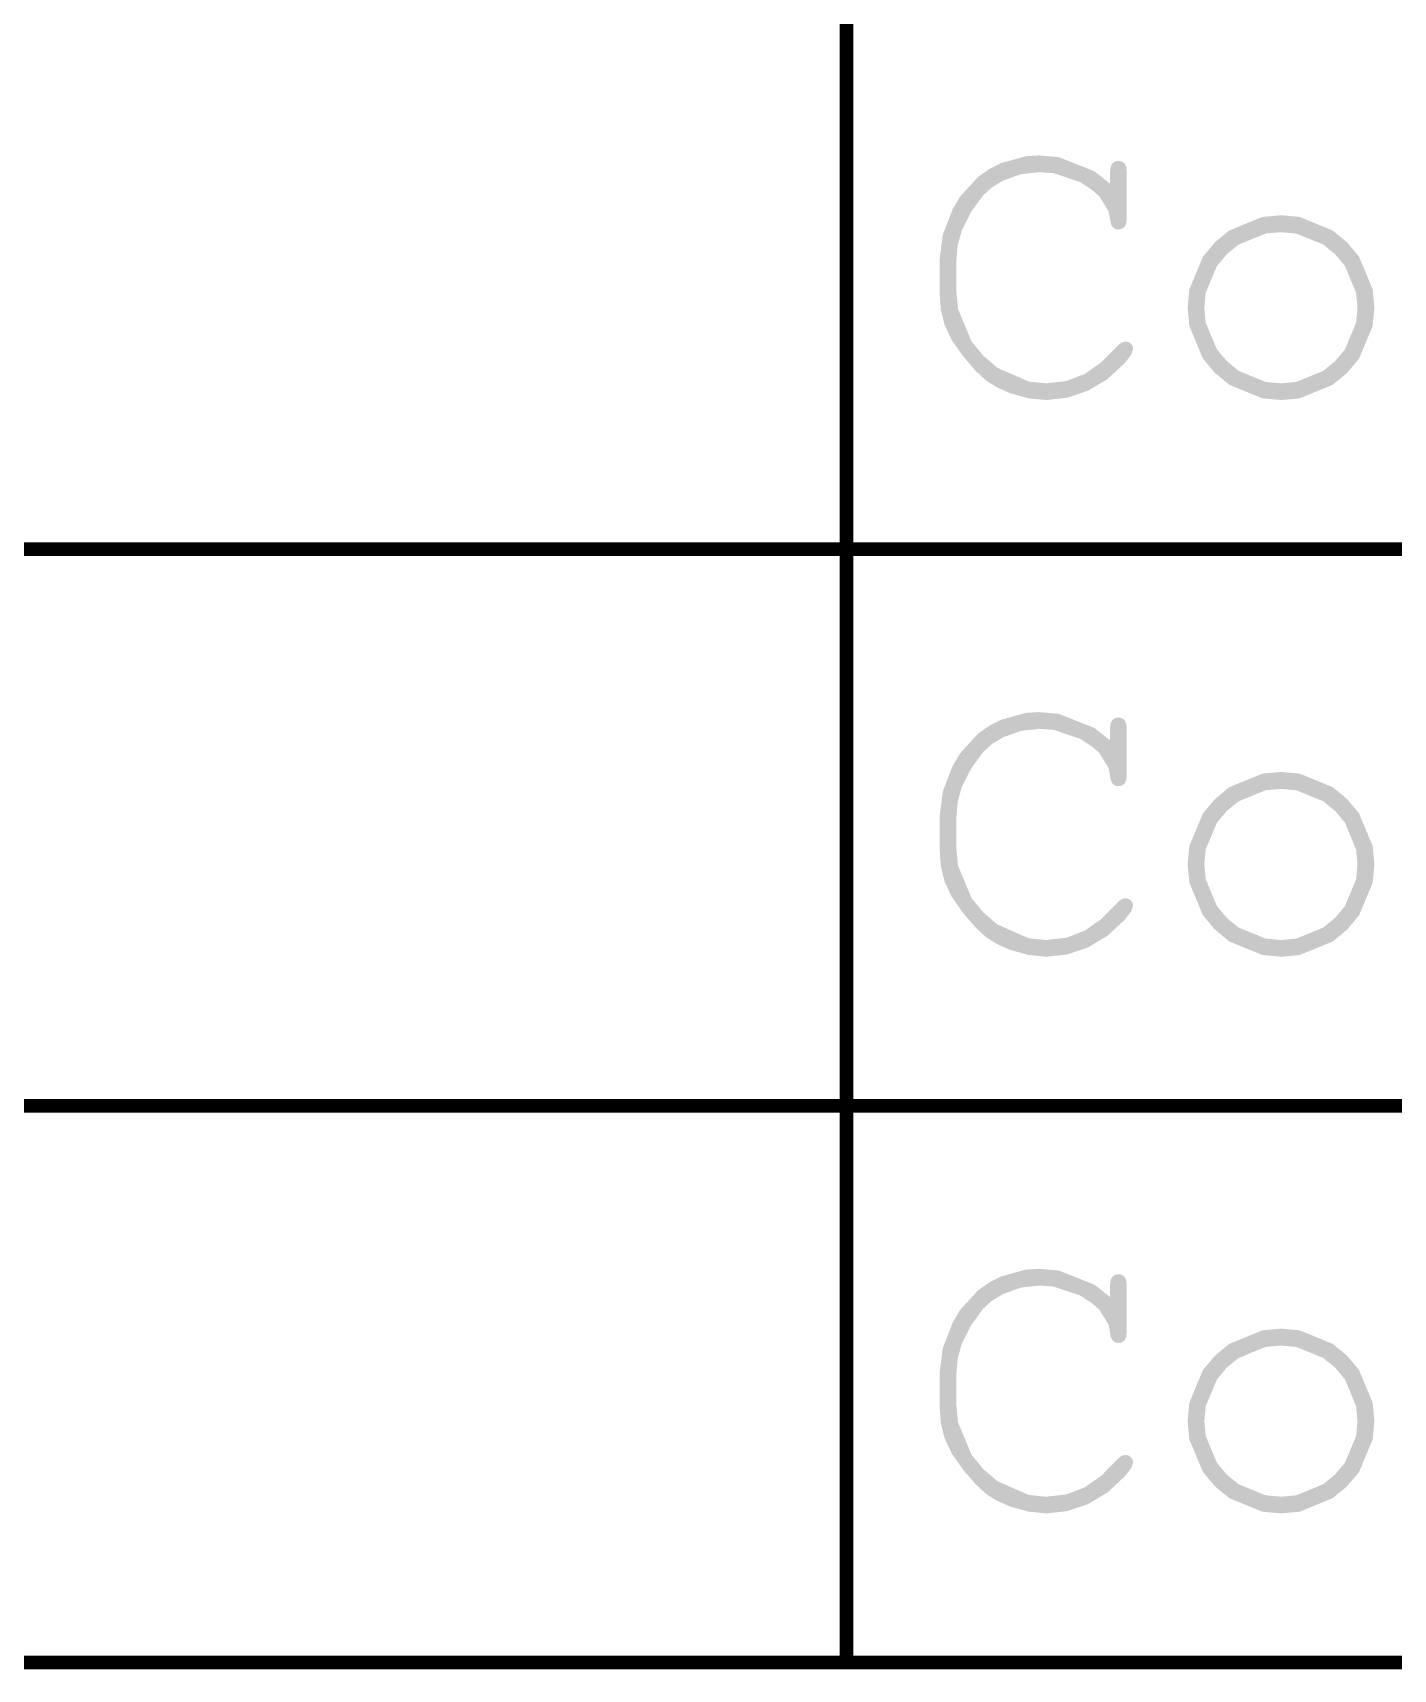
# Model space of a CAD drawing. Extents: x 0 to 13284, y 0 to 3969.
# Drawn here: x 10168 to 10562.5, y 2996.2 to 3470.7 of the extents above; entities that cross this region are included whole.
import ezdxf

# ---------------------------------------------------------------- set-up
doc = ezdxf.new("R2010")
doc.units = 0
doc.layers.add('DRILL_SYMBOLS', color=255, linetype='CONTINUOUS')

msp = doc.modelspace()

# ---------------------------------------------------------------- hatches: boundary and pattern name
at = {"layer": 'DRILL_SYMBOLS'}
for points in [[(10480.364567, 3426.992165), (10480.364567, 3430.394724), (10480.530354, 3431.879764), (10481.027756, 3432.874606), (10481.799134, 3433.43689), (10482.786732, 3433.624331), (10483.77437, 3433.43689), (10484.545709, 3432.874606), (10485.04311, 3431.879764), (10485.208937, 3430.394724), (10485.208937, 3416.957402), (10485.04311, 3415.429094), (10484.545709, 3414.419882), (10483.77437, 3413.857559), (10482.786732, 3413.670157), (10481.88563, 3413.84315), (10481.14311, 3414.362205), (10480.61685, 3415.270512), (10480.364567, 3416.611378), (10479.928425, 3418.965079), (10477.30437, 3423.261575), (10475.116496, 3425.20437), (10471.65622, 3427.449921), (10464.043661, 3430.01626), (10459.891339, 3430.337087), (10454.455866, 3429.717126), (10449.337559, 3427.857205), (10446.021457, 3425.867559), (10443.455118, 3423.474213), (10440.03811, 3418.730787), (10437.399646, 3413.497126), (10436.188543, 3409.20063), (10435.784882, 3404.385118), (10435.784882, 3395.90748), (10436.275079, 3390.664803), (10440.196693, 3381.250039), (10443.62811, 3377.077874), (10447.708346, 3373.583386), (10456.820354, 3369.589685), (10461.852165, 3369.090472), (10467.75622, 3369.768071), (10473.011496, 3371.800984), (10477.863071, 3375.203583), (10482.556063, 3379.990276), (10483.594134, 3380.898583), (10484.747559, 3381.201378), (10485.684724, 3381.042756), (10486.42, 3380.566969), (10486.895787, 3379.846102), (10487.054409, 3378.952205), (10486.434449, 3377.279724), (10484.574528, 3374.915236), (10479.549961, 3370.265512), (10473.934252, 3366.927795), (10467.986929, 3364.917205), (10461.96752, 3364.247008), (10456.676181, 3364.751378), (10451.298386, 3366.264567), (10447.506496, 3367.951457), (10444.435512, 3369.897835), (10441.415, 3372.687677), (10437.774528, 3376.904882), (10434.45122, 3381.648307), (10432.382283, 3386.01689), (10431.300945, 3390.407087), (10430.940512, 3395.215433), (10430.940512, 3405.077165), (10431.899291, 3412.307677), (10434.77563, 3419.696772), (10436.869803, 3423.214685), (10442.117874, 3428.952953), (10445.271732, 3431.173307), (10448.67252, 3432.92685), (10455.895827, 3434.930945), (10459.718346, 3435.181417), (10465.507047, 3434.669606), (10475.830157, 3430.574961)], [(10557.009331, 3391.005433), (10556.51374, 3385.670866), (10552.548858, 3376.212835), (10552.107283, 3391.005433), (10551.701811, 3395.392047), (10548.457795, 3403.14878), (10545.619291, 3406.518937), (10542.204094, 3409.319606), (10534.346417, 3412.520315), (10529.903976, 3412.920433), (10525.461496, 3412.518543), (10517.603819, 3409.303386), (10514.188622, 3406.490118), (10511.350118, 3403.110945), (10508.106102, 3395.368622), (10507.70063, 3391.005433), (10508.106102, 3386.665709), (10511.350118, 3378.937795), (10514.188622, 3375.549606), (10517.603819, 3372.72374), (10525.461496, 3369.494134), (10529.903976, 3369.090472), (10534.346417, 3369.492362), (10542.204094, 3372.70752), (10545.619291, 3375.520787), (10548.457795, 3378.899921), (10551.701811, 3386.642283), (10552.107283, 3391.005433), (10552.548858, 3376.212835), (10549.079567, 3372.089331), (10544.911024, 3368.658307), (10535.352047, 3364.737126), (10529.961614, 3364.247008), (10524.52252, 3364.738937), (10514.920315, 3368.674528), (10510.757165, 3372.118189), (10507.300512, 3376.250669), (10503.350079, 3385.694291), (10502.85626, 3391.005433), (10503.350079, 3396.341811), (10507.300512, 3405.814291), (10510.757165, 3409.950354), (10514.920315, 3413.394409), (10524.52252, 3417.330472), (10529.961614, 3417.82248), (10535.352047, 3417.332244), (10544.911024, 3413.41063), (10549.079567, 3409.979213), (10552.548858, 3405.852126), (10556.51374, 3396.365236)], [(10480.364567, 3265.574843), (10480.364567, 3268.977402), (10480.530354, 3270.462441), (10481.027756, 3271.457283), (10481.799134, 3272.019567), (10482.786732, 3272.207008), (10483.77437, 3272.019567), (10484.545709, 3271.457283), (10485.04311, 3270.462441), (10485.208937, 3268.977402), (10485.208937, 3255.540079), (10485.04311, 3254.011772), (10484.545709, 3253.002559), (10483.77437, 3252.440236), (10482.786732, 3252.252835), (10481.88563, 3252.425827), (10481.14311, 3252.944882), (10480.61685, 3253.853189), (10480.364567, 3255.194055), (10479.928425, 3257.547756), (10477.30437, 3261.844252), (10475.116496, 3263.787047), (10471.65622, 3266.032598), (10464.043661, 3268.598937), (10459.891339, 3268.919764), (10454.455866, 3268.299803), (10449.337559, 3266.439882), (10446.021457, 3264.450236), (10443.455118, 3262.05689), (10440.03811, 3257.313465), (10437.399646, 3252.079803), (10436.188543, 3247.783307), (10435.784882, 3242.967795), (10435.784882, 3234.490157), (10436.275079, 3229.24748), (10440.196693, 3219.832717), (10443.62811, 3215.660551), (10447.708346, 3212.166063), (10456.820354, 3208.172362), (10461.852165, 3207.67315), (10467.75622, 3208.350748), (10473.011496, 3210.383661), (10477.863071, 3213.78626), (10482.556063, 3218.572953), (10483.594134, 3219.48126), (10484.747559, 3219.784055), (10485.684724, 3219.625433), (10486.42, 3219.149646), (10486.895787, 3218.42878), (10487.054409, 3217.534882), (10486.434449, 3215.862402), (10484.574528, 3213.497913), (10479.549961, 3208.848189), (10473.934252, 3205.510472), (10467.986929, 3203.499882), (10461.96752, 3202.829685), (10456.676181, 3203.334055), (10451.298386, 3204.847244), (10447.506496, 3206.534134), (10444.435512, 3208.480512), (10441.415, 3211.270354), (10437.774528, 3215.487559), (10434.45122, 3220.230984), (10432.382283, 3224.599567), (10431.300945, 3228.989764), (10430.940512, 3233.79811), (10430.940512, 3243.659843), (10431.899291, 3250.890354), (10434.77563, 3258.279449), (10436.869803, 3261.797362), (10442.117874, 3267.53563), (10445.271732, 3269.755984), (10448.67252, 3271.509528), (10455.895827, 3273.513622), (10459.718346, 3273.764094), (10465.507047, 3273.252283), (10475.830157, 3269.157638)], [(10557.009331, 3229.58811), (10556.51374, 3224.253543), (10552.548858, 3214.795512), (10552.107283, 3229.58811), (10551.701811, 3233.974724), (10548.457795, 3241.731457), (10545.619291, 3245.101614), (10542.204094, 3247.902283), (10534.346417, 3251.102992), (10529.903976, 3251.50311), (10525.461496, 3251.10122), (10517.603819, 3247.886063), (10514.188622, 3245.072795), (10511.350118, 3241.693622), (10508.106102, 3233.951299), (10507.70063, 3229.58811), (10508.106102, 3225.248386), (10511.350118, 3217.520472), (10514.188622, 3214.132283), (10517.603819, 3211.306417), (10525.461496, 3208.076811), (10529.903976, 3207.67315), (10534.346417, 3208.075039), (10542.204094, 3211.290197), (10545.619291, 3214.103465), (10548.457795, 3217.482598), (10551.701811, 3225.224961), (10552.107283, 3229.58811), (10552.548858, 3214.795512), (10549.079567, 3210.672008), (10544.911024, 3207.240984), (10535.352047, 3203.319803), (10529.961614, 3202.829685), (10524.52252, 3203.321614), (10514.920315, 3207.257205), (10510.757165, 3210.700866), (10507.300512, 3214.833346), (10503.350079, 3224.276969), (10502.85626, 3229.58811), (10503.350079, 3234.924488), (10507.300512, 3244.396969), (10510.757165, 3248.533031), (10514.920315, 3251.977087), (10524.52252, 3255.91315), (10529.961614, 3256.405157), (10535.352047, 3255.914921), (10544.911024, 3251.993307), (10549.079567, 3248.56189), (10552.548858, 3244.434803), (10556.51374, 3234.947913)], [(10480.364567, 3104.15752), (10480.364567, 3107.560079), (10480.530354, 3109.045118), (10481.027756, 3110.039961), (10481.799134, 3110.602244), (10482.786732, 3110.789685), (10483.77437, 3110.602244), (10484.545709, 3110.039961), (10485.04311, 3109.045118), (10485.208937, 3107.560079), (10485.208937, 3094.122756), (10485.04311, 3092.594449), (10484.545709, 3091.585236), (10483.77437, 3091.022913), (10482.786732, 3090.835512), (10481.88563, 3091.008504), (10481.14311, 3091.527559), (10480.61685, 3092.435866), (10480.364567, 3093.776732), (10479.928425, 3096.130433), (10477.30437, 3100.426929), (10475.116496, 3102.369724), (10471.65622, 3104.615276), (10464.043661, 3107.181614), (10459.891339, 3107.502441), (10454.455866, 3106.88248), (10449.337559, 3105.022559), (10446.021457, 3103.032913), (10443.455118, 3100.639567), (10440.03811, 3095.896142), (10437.399646, 3090.66248), (10436.188543, 3086.365984), (10435.784882, 3081.550472), (10435.784882, 3073.072835), (10436.275079, 3067.830157), (10440.196693, 3058.415394), (10443.62811, 3054.243228), (10447.708346, 3050.74874), (10456.820354, 3046.755039), (10461.852165, 3046.255827), (10467.75622, 3046.933425), (10473.011496, 3048.966339), (10477.863071, 3052.368937), (10482.556063, 3057.15563), (10483.594134, 3058.063937), (10484.747559, 3058.366732), (10485.684724, 3058.20811), (10486.42, 3057.732323), (10486.895787, 3057.011457), (10487.054409, 3056.117559), (10486.434449, 3054.445079), (10484.574528, 3052.080591), (10479.549961, 3047.430866), (10473.934252, 3044.09315), (10467.986929, 3042.082559), (10461.96752, 3041.412362), (10456.676181, 3041.916732), (10451.298386, 3043.429921), (10447.506496, 3045.116811), (10444.435512, 3047.063189), (10441.415, 3049.853031), (10437.774528, 3054.070236), (10434.45122, 3058.813661), (10432.382283, 3063.182244), (10431.300945, 3067.572441), (10430.940512, 3072.380787), (10430.940512, 3082.24252), (10431.899291, 3089.473031), (10434.77563, 3096.862126), (10436.869803, 3100.380039), (10442.117874, 3106.118307), (10445.271732, 3108.338661), (10448.67252, 3110.092205), (10455.895827, 3112.096299), (10459.718346, 3112.346772), (10465.507047, 3111.834961), (10475.830157, 3107.740315)], [(10557.009331, 3068.170787), (10556.51374, 3062.83622), (10552.548858, 3053.378189), (10552.107283, 3068.170787), (10551.701811, 3072.557402), (10548.457795, 3080.314134), (10545.619291, 3083.684291), (10542.204094, 3086.484961), (10534.346417, 3089.685669), (10529.903976, 3090.085787), (10525.461496, 3089.683898), (10517.603819, 3086.46874), (10514.188622, 3083.655472), (10511.350118, 3080.276299), (10508.106102, 3072.533976), (10507.70063, 3068.170787), (10508.106102, 3063.831063), (10511.350118, 3056.10315), (10514.188622, 3052.714961), (10517.603819, 3049.889094), (10525.461496, 3046.659488), (10529.903976, 3046.255827), (10534.346417, 3046.657717), (10542.204094, 3049.872874), (10545.619291, 3052.686142), (10548.457795, 3056.065276), (10551.701811, 3063.807638), (10552.107283, 3068.170787), (10552.548858, 3053.378189), (10549.079567, 3049.254685), (10544.911024, 3045.823661), (10535.352047, 3041.90248), (10529.961614, 3041.412362), (10524.52252, 3041.904291), (10514.920315, 3045.839882), (10510.757165, 3049.283543), (10507.300512, 3053.416024), (10503.350079, 3062.859646), (10502.85626, 3068.170787), (10503.350079, 3073.507165), (10507.300512, 3082.979646), (10510.757165, 3087.115709), (10514.920315, 3090.559764), (10524.52252, 3094.495827), (10529.961614, 3094.987835), (10535.352047, 3094.497598), (10544.911024, 3090.575984), (10549.079567, 3087.144567), (10552.548858, 3083.01748), (10556.51374, 3073.530591)]]:
    msp.add_hatch(color=7, dxfattribs=at).paths.add_polyline_path(points)

# ---------------------------------------------------------------- linework, layer by layer
at = {"layer": 'DRILL_SYMBOLS', "color": 7}
for points, const_width in [([(10403.93126, 3643.858268), (10403.93126, 2998.188976)], 3.937008), ([(10480.364567, 3426.992165), (10480.364567, 3430.394724), (10480.530354, 3431.879764), (10481.027756, 3432.874606), (10481.799134, 3433.43689), (10482.786732, 3433.624331), (10483.77437, 3433.43689), (10484.545709, 3432.874606), (10485.04311, 3431.879764), (10485.208937, 3430.394724), (10485.208937, 3416.957402), (10485.04311, 3415.429094), (10484.545709, 3414.419882), (10483.77437, 3413.857559), (10482.786732, 3413.670157), (10481.88563, 3413.84315), (10481.14311, 3414.362205), (10480.61685, 3415.270512), (10480.364567, 3416.611378), (10479.928425, 3418.965079), (10477.30437, 3423.261575), (10475.116496, 3425.20437), (10471.65622, 3427.449921), (10464.043661, 3430.01626), (10459.891339, 3430.337087), (10454.455866, 3429.717126), (10449.337559, 3427.857205), (10446.021457, 3425.867559), (10443.455118, 3423.474213), (10440.03811, 3418.730787), (10437.399646, 3413.497126), (10436.188543, 3409.20063), (10435.784882, 3404.385118), (10435.784882, 3395.90748), (10436.275079, 3390.664803), (10440.196693, 3381.250039), (10443.62811, 3377.077874), (10447.708346, 3373.583386), (10456.820354, 3369.589685), (10461.852165, 3369.090472), (10467.75622, 3369.768071), (10473.011496, 3371.800984), (10477.863071, 3375.203583), (10482.556063, 3379.990276), (10483.594134, 3380.898583), (10484.747559, 3381.201378), (10485.684724, 3381.042756), (10486.42, 3380.566969), (10486.895787, 3379.846102), (10487.054409, 3378.952205), (10486.434449, 3377.279724), (10484.574528, 3374.915236), (10479.549961, 3370.265512), (10473.934252, 3366.927795), (10467.986929, 3364.917205), (10461.96752, 3364.247008), (10456.676181, 3364.751378), (10451.298386, 3366.264567), (10447.506496, 3367.951457), (10444.435512, 3369.897835), (10441.415, 3372.687677), (10437.774528, 3376.904882), (10434.45122, 3381.648307), (10432.382283, 3386.01689), (10431.300945, 3390.407087), (10430.940512, 3395.215433), (10430.940512, 3405.077165), (10431.899291, 3412.307677), (10434.77563, 3419.696772), (10436.869803, 3423.214685), (10442.117874, 3428.952953), (10445.271732, 3431.173307), (10448.67252, 3432.92685), (10455.895827, 3434.930945), (10459.718346, 3435.181417), (10465.507047, 3434.669606), (10475.830157, 3430.574961), (10480.364567, 3426.992165)], 0.000039), ([(10557.009331, 3391.005433), (10556.51374, 3385.670866), (10552.548858, 3376.212835), (10552.107283, 3391.005433), (10551.701811, 3395.392047), (10548.457795, 3403.14878), (10545.619291, 3406.518937), (10542.204094, 3409.319606), (10534.346417, 3412.520315), (10529.903976, 3412.920433), (10525.461496, 3412.518543), (10517.603819, 3409.303386), (10514.188622, 3406.490118), (10511.350118, 3403.110945), (10508.106102, 3395.368622), (10507.70063, 3391.005433), (10508.106102, 3386.665709), (10511.350118, 3378.937795), (10514.188622, 3375.549606), (10517.603819, 3372.72374), (10525.461496, 3369.494134), (10529.903976, 3369.090472), (10534.346417, 3369.492362), (10542.204094, 3372.70752), (10545.619291, 3375.520787), (10548.457795, 3378.899921), (10551.701811, 3386.642283), (10552.107283, 3391.005433), (10552.548858, 3376.212835), (10549.079567, 3372.089331), (10544.911024, 3368.658307), (10535.352047, 3364.737126), (10529.961614, 3364.247008), (10524.52252, 3364.738937), (10514.920315, 3368.674528), (10510.757165, 3372.118189), (10507.300512, 3376.250669), (10503.350079, 3385.694291), (10502.85626, 3391.005433), (10503.350079, 3396.341811), (10507.300512, 3405.814291), (10510.757165, 3409.950354), (10514.920315, 3413.394409), (10524.52252, 3417.330472), (10529.961614, 3417.82248), (10535.352047, 3417.332244), (10544.911024, 3413.41063), (10549.079567, 3409.979213), (10552.548858, 3405.852126), (10556.51374, 3396.365236), (10557.009331, 3391.005433)], 0.000039), ([(7116.299213, 3321.023622), (13281.884016, 3321.023622)], 3.937008), ([(10480.364567, 3265.574843), (10480.364567, 3268.977402), (10480.530354, 3270.462441), (10481.027756, 3271.457283), (10481.799134, 3272.019567), (10482.786732, 3272.207008), (10483.77437, 3272.019567), (10484.545709, 3271.457283), (10485.04311, 3270.462441), (10485.208937, 3268.977402), (10485.208937, 3255.540079), (10485.04311, 3254.011772), (10484.545709, 3253.002559), (10483.77437, 3252.440236), (10482.786732, 3252.252835), (10481.88563, 3252.425827), (10481.14311, 3252.944882), (10480.61685, 3253.853189), (10480.364567, 3255.194055), (10479.928425, 3257.547756), (10477.30437, 3261.844252), (10475.116496, 3263.787047), (10471.65622, 3266.032598), (10464.043661, 3268.598937), (10459.891339, 3268.919764), (10454.455866, 3268.299803), (10449.337559, 3266.439882), (10446.021457, 3264.450236), (10443.455118, 3262.05689), (10440.03811, 3257.313465), (10437.399646, 3252.079803), (10436.188543, 3247.783307), (10435.784882, 3242.967795), (10435.784882, 3234.490157), (10436.275079, 3229.24748), (10440.196693, 3219.832717), (10443.62811, 3215.660551), (10447.708346, 3212.166063), (10456.820354, 3208.172362), (10461.852165, 3207.67315), (10467.75622, 3208.350748), (10473.011496, 3210.383661), (10477.863071, 3213.78626), (10482.556063, 3218.572953), (10483.594134, 3219.48126), (10484.747559, 3219.784055), (10485.684724, 3219.625433), (10486.42, 3219.149646), (10486.895787, 3218.42878), (10487.054409, 3217.534882), (10486.434449, 3215.862402), (10484.574528, 3213.497913), (10479.549961, 3208.848189), (10473.934252, 3205.510472), (10467.986929, 3203.499882), (10461.96752, 3202.829685), (10456.676181, 3203.334055), (10451.298386, 3204.847244), (10447.506496, 3206.534134), (10444.435512, 3208.480512), (10441.415, 3211.270354), (10437.774528, 3215.487559), (10434.45122, 3220.230984), (10432.382283, 3224.599567), (10431.300945, 3228.989764), (10430.940512, 3233.79811), (10430.940512, 3243.659843), (10431.899291, 3250.890354), (10434.77563, 3258.279449), (10436.869803, 3261.797362), (10442.117874, 3267.53563), (10445.271732, 3269.755984), (10448.67252, 3271.509528), (10455.895827, 3273.513622), (10459.718346, 3273.764094), (10465.507047, 3273.252283), (10475.830157, 3269.157638), (10480.364567, 3265.574843)], 0.000039), ([(10557.009331, 3229.58811), (10556.51374, 3224.253543), (10552.548858, 3214.795512), (10552.107283, 3229.58811), (10551.701811, 3233.974724), (10548.457795, 3241.731457), (10545.619291, 3245.101614), (10542.204094, 3247.902283), (10534.346417, 3251.102992), (10529.903976, 3251.50311), (10525.461496, 3251.10122), (10517.603819, 3247.886063), (10514.188622, 3245.072795), (10511.350118, 3241.693622), (10508.106102, 3233.951299), (10507.70063, 3229.58811), (10508.106102, 3225.248386), (10511.350118, 3217.520472), (10514.188622, 3214.132283), (10517.603819, 3211.306417), (10525.461496, 3208.076811), (10529.903976, 3207.67315), (10534.346417, 3208.075039), (10542.204094, 3211.290197), (10545.619291, 3214.103465), (10548.457795, 3217.482598), (10551.701811, 3225.224961), (10552.107283, 3229.58811), (10552.548858, 3214.795512), (10549.079567, 3210.672008), (10544.911024, 3207.240984), (10535.352047, 3203.319803), (10529.961614, 3202.829685), (10524.52252, 3203.321614), (10514.920315, 3207.257205), (10510.757165, 3210.700866), (10507.300512, 3214.833346), (10503.350079, 3224.276969), (10502.85626, 3229.58811), (10503.350079, 3234.924488), (10507.300512, 3244.396969), (10510.757165, 3248.533031), (10514.920315, 3251.977087), (10524.52252, 3255.91315), (10529.961614, 3256.405157), (10535.352047, 3255.914921), (10544.911024, 3251.993307), (10549.079567, 3248.56189), (10552.548858, 3244.434803), (10556.51374, 3234.947913), (10557.009331, 3229.58811)], 0.000039), ([(7116.299213, 3159.606299), (13281.884016, 3159.606299)], 3.937008), ([(10480.364567, 3104.15752), (10480.364567, 3107.560079), (10480.530354, 3109.045118), (10481.027756, 3110.039961), (10481.799134, 3110.602244), (10482.786732, 3110.789685), (10483.77437, 3110.602244), (10484.545709, 3110.039961), (10485.04311, 3109.045118), (10485.208937, 3107.560079), (10485.208937, 3094.122756), (10485.04311, 3092.594449), (10484.545709, 3091.585236), (10483.77437, 3091.022913), (10482.786732, 3090.835512), (10481.88563, 3091.008504), (10481.14311, 3091.527559), (10480.61685, 3092.435866), (10480.364567, 3093.776732), (10479.928425, 3096.130433), (10477.30437, 3100.426929), (10475.116496, 3102.369724), (10471.65622, 3104.615276), (10464.043661, 3107.181614), (10459.891339, 3107.502441), (10454.455866, 3106.88248), (10449.337559, 3105.022559), (10446.021457, 3103.032913), (10443.455118, 3100.639567), (10440.03811, 3095.896142), (10437.399646, 3090.66248), (10436.188543, 3086.365984), (10435.784882, 3081.550472), (10435.784882, 3073.072835), (10436.275079, 3067.830157), (10440.196693, 3058.415394), (10443.62811, 3054.243228), (10447.708346, 3050.74874), (10456.820354, 3046.755039), (10461.852165, 3046.255827), (10467.75622, 3046.933425), (10473.011496, 3048.966339), (10477.863071, 3052.368937), (10482.556063, 3057.15563), (10483.594134, 3058.063937), (10484.747559, 3058.366732), (10485.684724, 3058.20811), (10486.42, 3057.732323), (10486.895787, 3057.011457), (10487.054409, 3056.117559), (10486.434449, 3054.445079), (10484.574528, 3052.080591), (10479.549961, 3047.430866), (10473.934252, 3044.09315), (10467.986929, 3042.082559), (10461.96752, 3041.412362), (10456.676181, 3041.916732), (10451.298386, 3043.429921), (10447.506496, 3045.116811), (10444.435512, 3047.063189), (10441.415, 3049.853031), (10437.774528, 3054.070236), (10434.45122, 3058.813661), (10432.382283, 3063.182244), (10431.300945, 3067.572441), (10430.940512, 3072.380787), (10430.940512, 3082.24252), (10431.899291, 3089.473031), (10434.77563, 3096.862126), (10436.869803, 3100.380039), (10442.117874, 3106.118307), (10445.271732, 3108.338661), (10448.67252, 3110.092205), (10455.895827, 3112.096299), (10459.718346, 3112.346772), (10465.507047, 3111.834961), (10475.830157, 3107.740315), (10480.364567, 3104.15752)], 0.000039), ([(10557.009331, 3068.170787), (10556.51374, 3062.83622), (10552.548858, 3053.378189), (10552.107283, 3068.170787), (10551.701811, 3072.557402), (10548.457795, 3080.314134), (10545.619291, 3083.684291), (10542.204094, 3086.484961), (10534.346417, 3089.685669), (10529.903976, 3090.085787), (10525.461496, 3089.683898), (10517.603819, 3086.46874), (10514.188622, 3083.655472), (10511.350118, 3080.276299), (10508.106102, 3072.533976), (10507.70063, 3068.170787), (10508.106102, 3063.831063), (10511.350118, 3056.10315), (10514.188622, 3052.714961), (10517.603819, 3049.889094), (10525.461496, 3046.659488), (10529.903976, 3046.255827), (10534.346417, 3046.657717), (10542.204094, 3049.872874), (10545.619291, 3052.686142), (10548.457795, 3056.065276), (10551.701811, 3063.807638), (10552.107283, 3068.170787), (10552.548858, 3053.378189), (10549.079567, 3049.254685), (10544.911024, 3045.823661), (10535.352047, 3041.90248), (10529.961614, 3041.412362), (10524.52252, 3041.904291), (10514.920315, 3045.839882), (10510.757165, 3049.283543), (10507.300512, 3053.416024), (10503.350079, 3062.859646), (10502.85626, 3068.170787), (10503.350079, 3073.507165), (10507.300512, 3082.979646), (10510.757165, 3087.115709), (10514.920315, 3090.559764), (10524.52252, 3094.495827), (10529.961614, 3094.987835), (10535.352047, 3094.497598), (10544.911024, 3090.575984), (10549.079567, 3087.144567), (10552.548858, 3083.01748), (10556.51374, 3073.530591), (10557.009331, 3068.170787)], 0.000039), ([(7116.299213, 2998.188976), (13281.884016, 2998.188976)], 3.937008)]:
    msp.add_lwpolyline(points, dxfattribs=dict(at, const_width=const_width))

doc.saveas('drawing.dxf')
